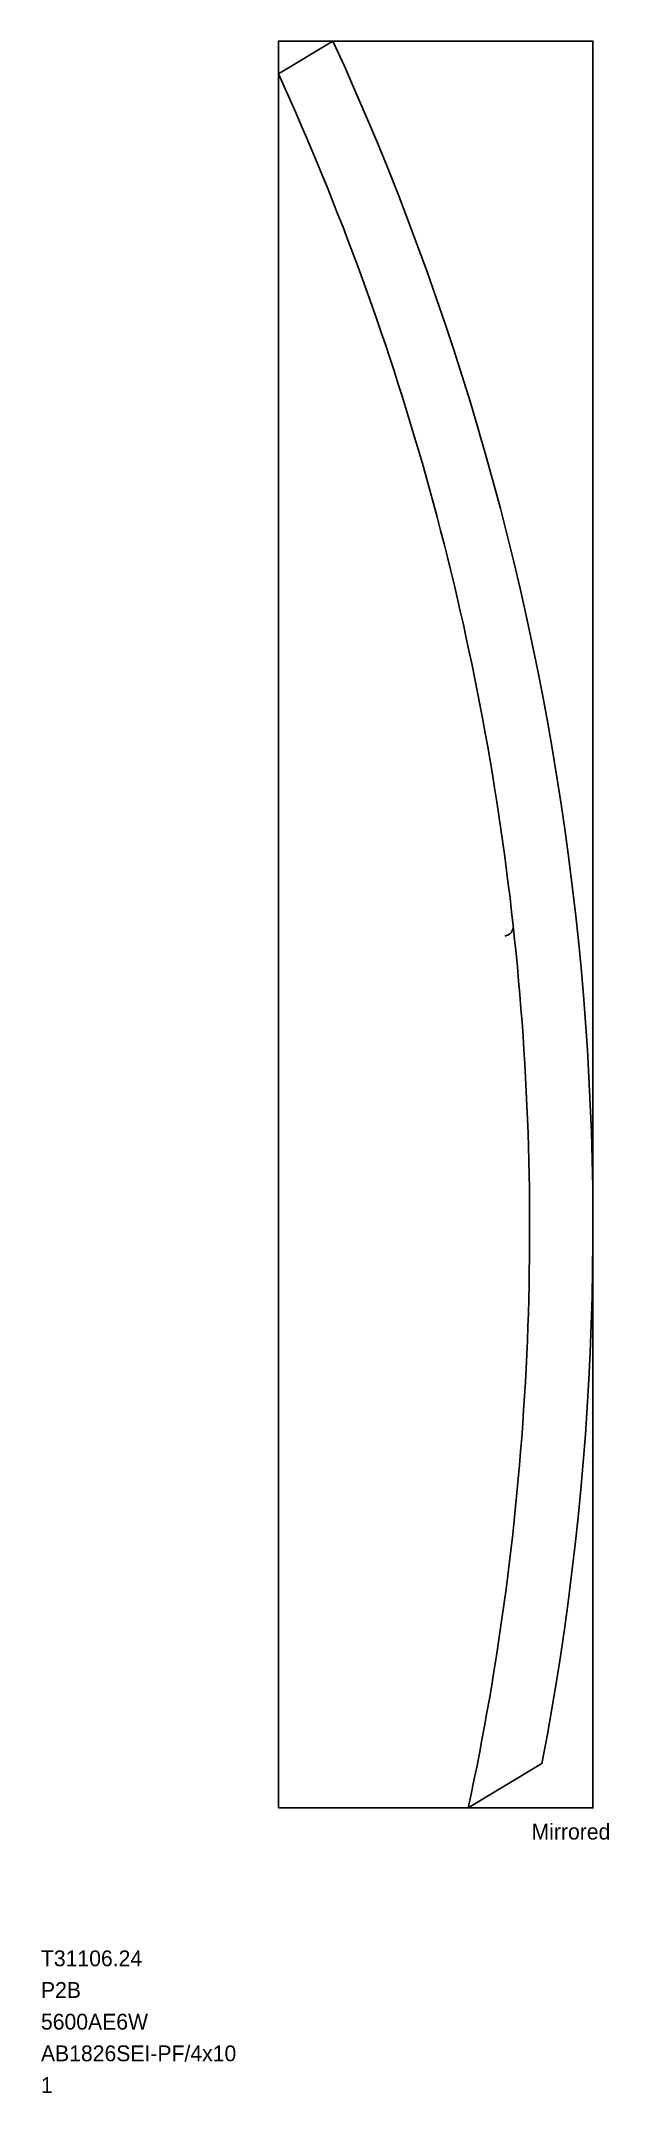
# Model space of a CAD drawing. Header units: metres. Extents: x -7.5 to 10.4, y -9 to 55.8.
import ezdxf

# ---------------------------------------------------------------- set-up
doc = ezdxf.new("R2010")
doc.units = ezdxf.units.M

msp = doc.modelspace()

# ---------------------------------------------------------------- linework, layer by layer
at = {"layer": 'BORDER_Z0P04', "color": 7}
msp.add_lwpolyline([(0, 0), (0, 55.7708), (9.938, 55.7708), (9.938, 0)], close=True, dxfattribs=at)
at = {"layer": 'ROUTE_Z0P25LT130RAMP', "color": 3}
msp.add_lwpolyline([(7.152749, 27.520377, 0.414213562), (7.418266, 27.85129, 0.080195102), (0, 54.733862), (1.724604, 55.7708, -0.156763426), (8.325871, 1.397894), (6.000933, -0.000003, 0.080195102), (7.418266, 27.85129)], format="xyb", dxfattribs=at)

# ---------------------------------------------------------------- texts
at = {"layer": 'DESCRIPTION', "color": 1}
msp.add_text('P2B', height=0.5, dxfattribs=at).set_placement((-7.5, -6))
at = {"layer": 'FILENAME', "color": 1}
msp.add_text('5600AE6W', height=0.5, dxfattribs=at).set_placement((-7.5, -7))
at = {"layer": 'ITEMNUMBER', "color": 1}
msp.add_text('T31106.24', height=0.5, dxfattribs=at).set_placement((-7.5, -5))
at = {"layer": 'MATERIALNAME', "color": 1}
msp.add_text('AB1826SEI-PF/4x10', height=0.5, dxfattribs=at).set_placement((-7.5, -8))
at = {"layer": 'Qty', "color": 1}
msp.add_text('1', height=0.5, dxfattribs=at).set_placement((-7.5, -9))
at = {"layer": 'RUNFIELD', "color": 1}
msp.add_text('Mirrored', height=0.5, dxfattribs=at).set_placement((8, -1))

doc.saveas('drawing.dxf')
